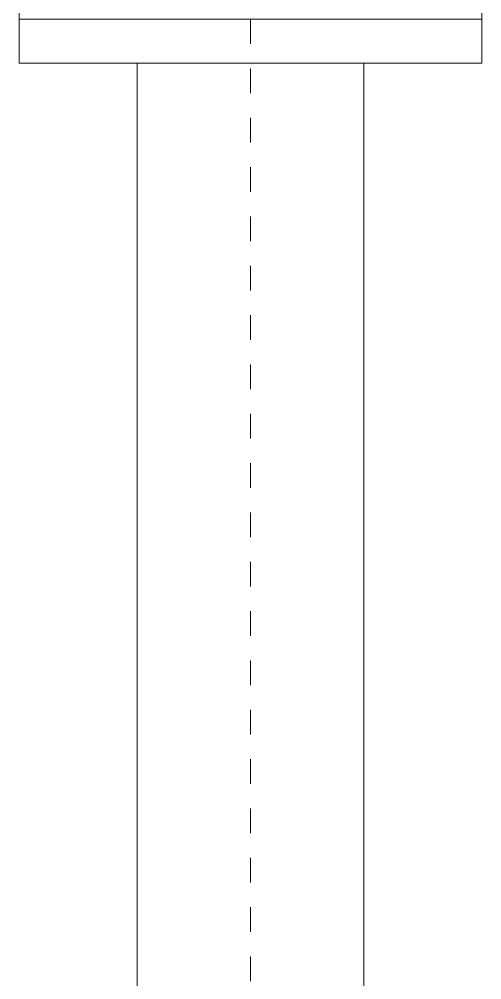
# Model space of a CAD drawing. Header units: millimetres. Extents: x 100 to 940, y 100 to 694.
# Drawn here: x 526.392 to 528.267, y 550.527 to 554.421 of the extents above; entities that cross this region are included whole.
import ezdxf

# ---------------------------------------------------------------- set-up
doc = ezdxf.new("R2010")
doc.units = ezdxf.units.MM
doc.linetypes.add('SGC_DASHDOT', pattern=[1, 0.5, -0.25, 0, -0.25])
for name, color, linetype, lineweight in [('SGC-Conexoes (Linhas Externas)', 6, 'Continuous', 9), ('SGC-EIXOS', 9, 'SGC_DASHDOT', 9), ('SGC-Tubos (Desenho Bifilar)', 6, 'Continuous', 9)]:
    doc.layers.add(name, color=color, linetype=linetype, lineweight=lineweight)

# ---------------------------------------------------------------- blocks, each defined once
blk = doc.blocks.new('BB-5-CG01-N10-D80-S80', base_point=(-222733.5, 241391.07))
at = {"layer": 'SGC-Conexoes (Linhas Externas)'}
for p, q in [((-222592.5, 241440.07), (-222874.5, 241440.07)), ((-222592.5, 241342.07), (-222874.5, 241342.07))]:
    blk.add_line(p, q, dxfattribs=at)
for points in [[(-222893.5, 241291.07), (-222893.5, 241491.07), (-222874.5, 241491.07), (-222874.5, 241291.07)], [(-222573.5, 241291.07), (-222573.5, 241491.07), (-222592.5, 241491.07), (-222592.5, 241291.07)]]:
    blk.add_lwpolyline(points, close=True, dxfattribs=at)
for start, end in [(29.3406, 150.6594), (209.3406, 330.6594)]:
    blk.add_arc((-222733.5, 241391.07), 100, start, end, dxfattribs=at)
at = {"layer": 'SGC-EIXOS'}
blk.add_line((-222573.5, 241391.07), (-222893.5, 241391.07), dxfattribs=at)
blk = doc.blocks.new('BB-1-CA06-N10-D80-S0-L552')
at = {"layer": 'SGC-EIXOS'}
blk.add_line((276.0915, 0), (-276.0915, 0), dxfattribs=at)
at = {"layer": 'SGC-Tubos (Desenho Bifilar)'}
for p, q in [((257.0915, 49), (-257.0915, 49)), ((257.0915, -49), (-257.0915, -49))]:
    blk.add_line(p, q, dxfattribs=at)
for points in [[(-276.0915, -100), (-276.0915, 100), (-257.0915, 100), (-257.0915, -100)], [(276.0915, -100), (276.0915, 100), (257.0915, 100), (257.0915, -100)]]:
    blk.add_lwpolyline(points, close=True, dxfattribs=at)

msp = doc.modelspace()

# ---------------------------------------------------------------- block references
at = {"layer": 'SGC-Conexoes (Linhas Externas)', "xscale": 0.009375000000000001, "yscale": 0.009375000000000001, "zscale": 0.009375000000000001, "rotation": 90}
msp.add_blockref('BB-5-CG01-N10-D80-S80', (527.3297, 555.9208), dxfattribs=at)
at = {"layer": 'SGC-Tubos (Desenho Bifilar)', "xscale": 0.009375000000000001, "yscale": 0.009375000000000001, "zscale": 0.009375000000000001, "rotation": 89.99999999999999}
msp.add_blockref('BB-1-CA06-N10-D80-S0-L552', (527.3297, 551.8325), dxfattribs=at)

doc.saveas('drawing.dxf')
